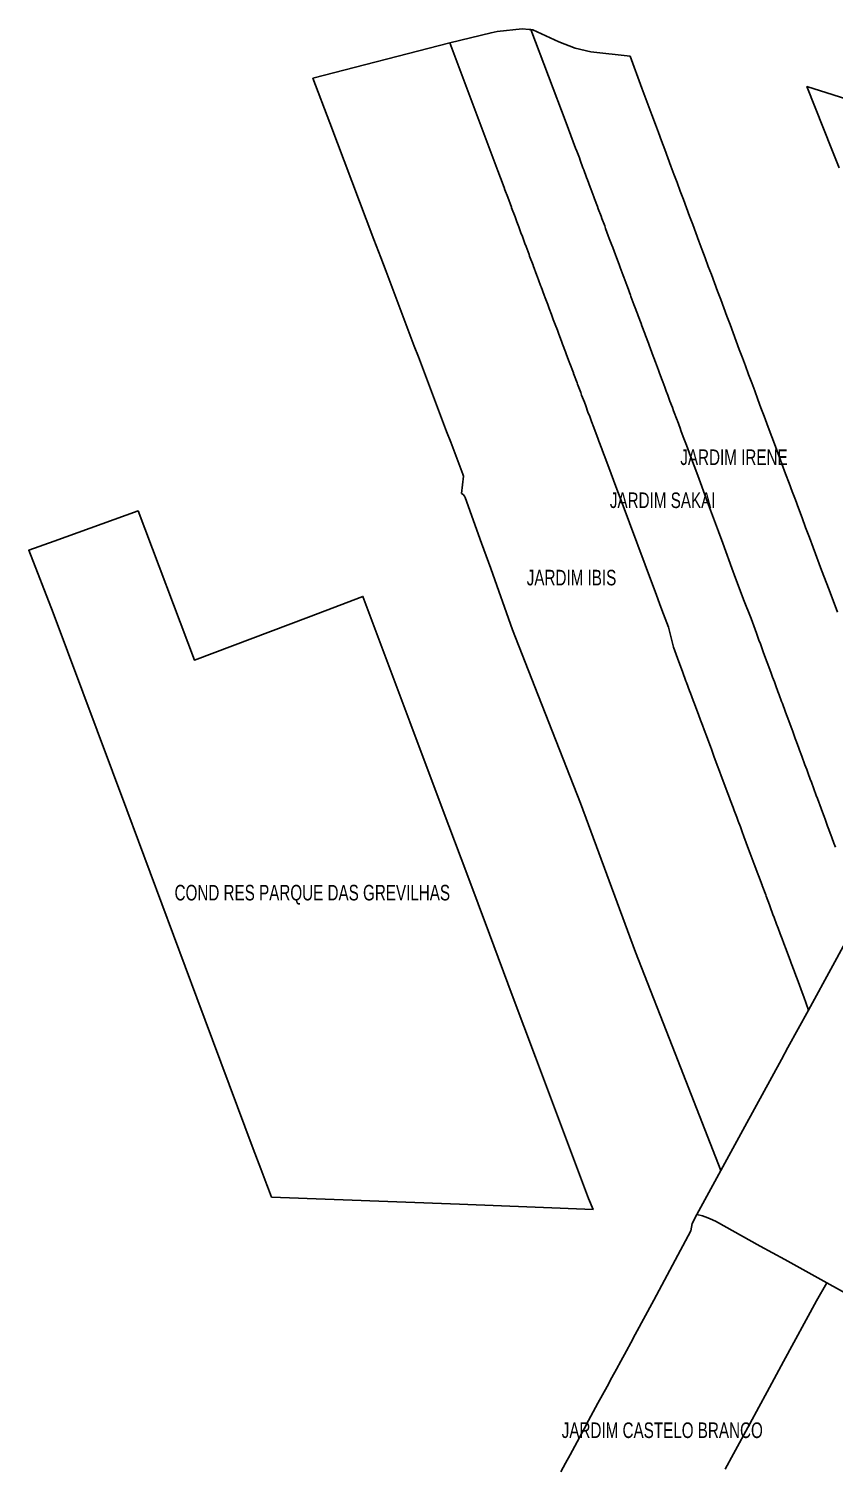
# Model space of a CAD drawing. Header units: millimetres. Extents: x 247112 to 276794, y 7363827 to 7397094.
# Drawn here: x 262385 to 262929, y 7370882 to 7371851 of the extents above; entities that cross this region are included whole.
import ezdxf
from ezdxf.enums import TextEntityAlignment as Align

# ---------------------------------------------------------------- set-up
doc = ezdxf.new("R2010")
doc.units = ezdxf.units.MM
doc.layers.add('BAIRRO', color=3, linetype='Continuous')
doc.styles.add('GEOMAIS', font='', dxfattribs={"width": 0.7, "height": 0.2})
doc.styles.get('GEOMAIS').set_extended_font_data('Arial')

msp = doc.modelspace()

# ---------------------------------------------------------------- linework, layer by layer
at = {"layer": 'BAIRRO'}
for points in [[(262929.51845, 7371298.84103), (262928.51523, 7371301.55799), (262927.09375, 7371305.40768), (262926.43691, 7371307.18655), (262924.66905, 7371311.97432), (262924.25468, 7371313.09653), (262922.24435, 7371318.54097), (262922.07245, 7371319.00651), (262919.89022, 7371324.9165), (262919.81965, 7371325.10762), (262917.39495, 7371331.67426), (262916.59955, 7371333.82837), (262914.97025, 7371338.24091), (262913.30889, 7371342.74025), (262912.54555, 7371344.80756), (262911.12666, 7371348.65023), (262910.12085, 7371351.3742), (262908.90495, 7371354.54583), (262906.75824, 7371360.44044), (262905.26748, 7371364.47775), (262904.57601, 7371366.35043), (262902.84278, 7371371.0444), (262902.39378, 7371372.26041), (262900.41808, 7371377.61104), (262900.21155, 7371378.17039), (262898.02931, 7371384.08037), (262897.99338, 7371384.17769), (262895.84708, 7371389.99036), (262895.56868, 7371390.74434), (262893.66485, 7371395.90034), (262893.14398, 7371397.31098), (262891.48262, 7371401.81032), (262890.71928, 7371403.87763), (262889.30039, 7371407.7203), (262888.29458, 7371410.44428), (262887.11816, 7371413.63029), (262885.86988, 7371417.01092), (262883.44518, 7371423.57757), (262881.02048, 7371430.14422), (262880.53683, 7371431.45404), (262878.59577, 7371436.71087), (262878.11213, 7371438.02068), (262876.17107, 7371443.27751), (262872.53143, 7371453.13449), (262867.37229, 7371466.01906), (262864.43827, 7371473.9967), (262862.02203, 7371480.56647), (262859.6058, 7371487.13623), (262857.53474, 7371492.76746), (262856.34754, 7371495.99546), (262855.46368, 7371498.39869), (262853.39262, 7371504.02991), (262850.47063, 7371511.97484), (262843.20035, 7371531.74278), (262836.56999, 7371549.77078), (262831.68301, 7371562.71855), (262828.90153, 7371570.1798), (262827.62931, 7371573.59251), (262826.78833, 7371575.8484), (262825.22742, 7371580.03549), (262824.63597, 7371581.62204), (262822.78227, 7371586.59454), (262822.60667, 7371587.06558), (262820.22003, 7371593.46768), (262819.43444, 7371595.57501), (262817.78037, 7371600.012), (262816.30251, 7371603.97631), (262815.33828, 7371606.56285), (262814.26267, 7371609.44815), (262812.98358, 7371612.87926), (262812.12275, 7371615.18842), (262810.51659, 7371619.49689), (262809.98283, 7371620.92869), (262808.03838, 7371626.14461), (262805.8204, 7371632.09429), (262805.60035, 7371632.68457), (262803.71686, 7371637.73698), (262803.24337, 7371639.0071), (262801.28873, 7371644.25036), (262800.80192, 7371645.55621), (262798.86804, 7371650.7438), (262798.31099, 7371652.23808), (262796.35694, 7371657.47976), (262795.844, 7371658.8557), (262793.93403, 7371663.97915), (262793.50265, 7371665.1363), (262791.49709, 7371670.51616), (262791.11215, 7371671.54876), (262789.03467, 7371677.12155), (262788.66699, 7371678.10782), (262786.62148, 7371683.59485), (262786.22184, 7371684.66688), (262784.23077, 7371690.00787), (262783.47159, 7371692.04435), (262781.70915, 7371696.77204), (262780.9987, 7371698.6778), (262779.18173, 7371703.55178), (262778.57059, 7371705.19114), (262776.85903, 7371709.78235), (262776.18619, 7371711.58724), (262774.33915, 7371716.54187), (262773.74711, 7371718.12999), (262771.89444, 7371723.09972), (262771.29838, 7371724.69865), (262769.40329, 7371729.78217), (262768.85322, 7371731.25771), (262766.91387, 7371736.45997), (262766.40807, 7371737.81677), (262764.42747, 7371743.12967), (262763.96291, 7371744.37582), (262762.14798, 7371749.24434), (262761.51776, 7371750.93488), (262759.62508, 7371756.01195), (262759.07261, 7371757.49394), (262757.19937, 7371762.51883), (262756.62745, 7371764.05299), (262754.92916, 7371768.60862), (262754.1415, 7371770.72149), (262747.78839, 7371787.76354), (262723.87798, 7371850.63758), (262722.68128, 7371850.76278), (262717.93668, 7371851.25915), (262701.14776, 7371849.41927), (262697.05733, 7371848.52138), (262669.22797, 7371841.82591), (262701.56731, 7371755.36319), (262703.31269, 7371750.69672), (262705.79748, 7371744.05335), (262706.38045, 7371742.49472), (262708.24553, 7371737.50822), (262710.74519, 7371730.8251), (262710.93306, 7371730.3228), (262713.20855, 7371724.23905), (262714.47137, 7371720.86276), (262715.70689, 7371717.55946), (262717.20392, 7371713.55699), (262718.18146, 7371710.94341), (262719.93647, 7371706.25122), (262720.67894, 7371704.26614), (262722.66902, 7371698.94544), (262723.08632, 7371697.82973), (262725.40157, 7371691.63967), (262725.48041, 7371691.42887), (262728.02395, 7371684.62842), (262728.13411, 7371684.33389), (262730.49318, 7371678.02666), (262730.86666, 7371677.02812), (262732.94717, 7371671.46565), (262733.59921, 7371669.72234), (262735.33252, 7371665.08815), (262736.33176, 7371662.41657), (262737.8402, 7371658.38359), (262739.06431, 7371655.1108), (262740.33358, 7371651.71727), (262741.79686, 7371647.80502), (262742.82907, 7371645.04529), (262744.52941, 7371640.49925), (262745.28133, 7371638.48889), (262747.26196, 7371633.19347), (262747.7336, 7371631.93249), (262749.99451, 7371625.8877), (262750.23213, 7371625.2524), (262752.59877, 7371618.9249), (262752.72705, 7371618.58192), (262755.11883, 7371612.18726), (262755.45961, 7371611.27615), (262757.53479, 7371605.72792), (262758.19216, 7371603.97038), (262760.00463, 7371599.12453), (262760.92471, 7371596.6646), (262762.45787, 7371592.56551), (262763.62222, 7371589.45249), (262764.86379, 7371586.13303), (262766.31974, 7371582.24038), (262767.29682, 7371579.62804), (262769.01725, 7371575.02827), (262769.79493, 7371572.94907), (262771.71477, 7371567.81616), (262772.25165, 7371566.38077), (262774.41229, 7371560.60405), (262774.70391, 7371559.82436), (262777.1098, 7371553.39194), (262777.15617, 7371553.26796), (262780.61616, 7371544.01731), (262785.42137, 7371531.17007), (262806.02613, 7371476.08106), (262808.44612, 7371469.61097), (262811.01039, 7371462.75511), (262813.44551, 7371456.24456), (262816.78859, 7371447.30648), (262820.07631, 7371433.83849), (262823.726, 7371424.05572), (262826.17282, 7371417.49716), (262826.22227, 7371417.36461), (262828.61964, 7371410.9386), (262828.91373, 7371410.15031), (262831.06646, 7371404.38004), (262831.60519, 7371402.936), (262833.51328, 7371397.82148), (262834.29665, 7371395.7217), (262835.9601, 7371391.26292), (262836.98811, 7371388.5074), (262838.40692, 7371384.70436), (262839.67957, 7371381.2931), (262840.85374, 7371378.14581), (262842.37103, 7371374.0788), (262843.30056, 7371371.58725), (262845.06249, 7371366.8645), (262845.74738, 7371365.02869), (262847.75395, 7371359.6502), (262848.1942, 7371358.47013), (262850.44541, 7371352.4359), (262850.64102, 7371351.91157), (262853.08784, 7371345.35301), (262853.13687, 7371345.2216), (262855.53466, 7371338.79445), (262855.82833, 7371338.0073), (262857.98148, 7371332.23589), (262858.51979, 7371330.79299), (262860.4283, 7371325.67733), (262861.21124, 7371323.57869), (262862.87512, 7371319.11877), (262863.9027, 7371316.36439), (262865.32194, 7371312.56021), (262866.59416, 7371309.15009), (262867.76876, 7371306.00166), (262869.28563, 7371301.93579), (262870.21558, 7371299.4431), (262871.97708, 7371294.72149), (262872.6624, 7371292.88454), (262874.66854, 7371287.50719), (262875.10922, 7371286.32598), (262877.36, 7371280.29289), (262877.55604, 7371279.76742), (262880.00286, 7371273.20886), (262880.05146, 7371273.07859), (262882.44968, 7371266.6503), (262882.74292, 7371265.86428), (262884.8965, 7371260.09174), (262885.43438, 7371258.64998), (262887.34332, 7371253.53318), (262888.12584, 7371251.43568), (262889.79014, 7371246.97462), (262890.8173, 7371244.22138), (262892.23696, 7371240.41607), (262893.50876, 7371237.00708), (262894.68378, 7371233.85751), (262896.20022, 7371229.79278), (262897.1306, 7371227.29895), (262898.89168, 7371222.57848), (262899.57742, 7371220.74039), (262901.58314, 7371215.36418), (262902.02418, 7371214.18199), (262904.2746, 7371208.14988), (262906.96606, 7371200.93557), (262908.09662, 7371197.90516), (262911.21376, 7371188.84224), (262927.66358, 7371218.97436), (262946.03613, 7371252.62844)], [(262930.86261, 7371457.51496), (262925.30386, 7371472.60397), (262920.09986, 7371485.9049), (262914.39438, 7371501.21305), (262911.92012, 7371507.85165), (262909.36707, 7371514.70164), (262906.97882, 7371521.10947), (262904.56338, 7371527.59024), (262902.45355, 7371533.25104), (262900.34848, 7371538.89907), (262898.25308, 7371544.52116), (262895.84833, 7371550.97326), (262893.36592, 7371557.63371), (262889.01136, 7371569.31726), (262884.16877, 7371582.31021), (262881.36583, 7371589.83068), (262879.25442, 7371595.49572), (262877.16609, 7371601.09883), (262875.03012, 7371606.82977), (262873.0051, 7371612.26304), (262870.86484, 7371618.00548), (262868.74025, 7371623.7059), (262866.71736, 7371629.13342), (262864.58387, 7371634.85772), (262862.54038, 7371640.34054), (262860.44134, 7371645.97239), (262858.33702, 7371651.61841), (262856.23946, 7371657.24629), (262854.16432, 7371662.81401), (262852.05637, 7371668.46976), (262849.97233, 7371674.06137), (262847.87689, 7371679.68357), (262845.78145, 7371685.30577), (262843.69597, 7371690.90123), (262841.57633, 7371696.58837), (262839.38991, 7371702.45467), (262837.39719, 7371707.80124), (262835.25166, 7371713.55784), (262833.14767, 7371719.20297), (262831.08243, 7371724.74415), (262828.9486, 7371730.46934), (262826.84889, 7371736.10297), (262824.76304, 7371741.69945), (262822.64701, 7371747.37688), (262820.49667, 7371753.14639), (262818.48635, 7371758.5402), (262816.4183, 7371764.08891), (262814.32997, 7371769.69202), (262812.16697, 7371775.4955), (262810.07155, 7371781.11763), (262808.04933, 7371786.54337), (262805.60464, 7371793.10261), (262804.2094, 7371796.84614), (262798.87394, 7371811.16145), (262790.86111, 7371832.66033), (262790.86111, 7371832.66033), (262764.40835, 7371835.75402), (262753.70524, 7371838.17737), (262742.80018, 7371842.41822), (262725.23093, 7371850.49604), (262723.87798, 7371850.63758), (262723.87798, 7371850.63758), (262747.78839, 7371787.76354), (262754.1415, 7371770.72149), (262754.92916, 7371768.60862), (262756.62745, 7371764.05299), (262757.19937, 7371762.51883), (262759.07261, 7371757.49394), (262759.62508, 7371756.01195), (262761.51776, 7371750.93488), (262762.14798, 7371749.24434), (262763.96291, 7371744.37582), (262764.42747, 7371743.12967), (262766.40807, 7371737.81677), (262766.91387, 7371736.45997), (262768.85322, 7371731.25771), (262769.40329, 7371729.78217), (262771.29838, 7371724.69865), (262771.89444, 7371723.09972), (262773.74711, 7371718.12999), (262774.33915, 7371716.54187), (262776.18619, 7371711.58724), (262776.85903, 7371709.78235), (262778.57059, 7371705.19114), (262779.18173, 7371703.55178), (262780.9987, 7371698.6778), (262781.70915, 7371696.77204), (262783.47159, 7371692.04435), (262784.23077, 7371690.00787), (262786.22184, 7371684.66688), (262786.62148, 7371683.59485), (262788.66699, 7371678.10782), (262789.03467, 7371677.12155), (262791.11215, 7371671.54876), (262791.49709, 7371670.51616), (262793.50265, 7371665.1363), (262793.93403, 7371663.97915), (262795.844, 7371658.8557), (262796.35694, 7371657.47976), (262798.31099, 7371652.23808), (262798.86804, 7371650.7438), (262800.80192, 7371645.55621), (262801.28873, 7371644.25036), (262803.24337, 7371639.0071), (262803.71686, 7371637.73698), (262805.60035, 7371632.68457), (262805.8204, 7371632.09429), (262808.03838, 7371626.14461), (262809.98283, 7371620.92869), (262810.51659, 7371619.49689), (262812.12275, 7371615.18842), (262812.98358, 7371612.87926), (262814.26267, 7371609.44815), (262815.33828, 7371606.56285), (262816.30251, 7371603.97631), (262817.78037, 7371600.012), (262819.43444, 7371595.57501), (262820.22003, 7371593.46768), (262822.60667, 7371587.06558), (262822.78227, 7371586.59454), (262824.63597, 7371581.62204), (262825.22742, 7371580.03549), (262826.78833, 7371575.8484), (262827.62931, 7371573.59251), (262828.90153, 7371570.1798), (262831.68301, 7371562.71855), (262836.56999, 7371549.77078), (262843.20035, 7371531.74278), (262850.47063, 7371511.97484), (262853.39262, 7371504.02991), (262855.46368, 7371498.39869), (262856.34754, 7371495.99546), (262857.53474, 7371492.76746), (262859.6058, 7371487.13623), (262862.02203, 7371480.56647), (262864.43827, 7371473.9967), (262867.37229, 7371466.01906), (262872.53143, 7371453.13449), (262876.17107, 7371443.27751), (262878.11213, 7371438.02068), (262878.59577, 7371436.71087), (262880.53683, 7371431.45404), (262881.02048, 7371430.14422), (262883.44518, 7371423.57757), (262885.86988, 7371417.01092), (262887.11816, 7371413.63029), (262888.29458, 7371410.44428), (262889.30039, 7371407.7203), (262890.71928, 7371403.87763), (262891.48262, 7371401.81032), (262893.14398, 7371397.31098), (262893.66485, 7371395.90034), (262895.56868, 7371390.74434), (262895.84708, 7371389.99036), (262897.99338, 7371384.17769), (262898.02931, 7371384.08037), (262900.21155, 7371378.17039), (262900.41808, 7371377.61104), (262902.39378, 7371372.26041), (262902.84278, 7371371.0444), (262904.57601, 7371366.35043), (262905.26748, 7371364.47775), (262906.75824, 7371360.44044), (262908.90495, 7371354.54583), (262910.12085, 7371351.3742), (262911.12666, 7371348.65023), (262912.54555, 7371344.80756), (262913.30889, 7371342.74025), (262914.97025, 7371338.24091), (262916.59955, 7371333.82837), (262917.39495, 7371331.67426), (262919.81965, 7371325.10762), (262919.89022, 7371324.9165), (262922.07245, 7371319.00651), (262922.24435, 7371318.54097), (262924.25468, 7371313.09653), (262924.66905, 7371311.97432), (262926.43691, 7371307.18655), (262927.09375, 7371305.40768), (262928.51523, 7371301.55799), (262929.51845, 7371298.84103)], [(262945.75997, 7371801.00229), (262910.21727, 7371812.2263), (262927.17796, 7371769.76536), (262932.11286, 7371757.40258)], [(262946.03613, 7371252.62844), (262927.66358, 7371218.97436), (262911.21376, 7371188.84224), (262897.48514, 7371163.6947), (262893.12552, 7371155.70894), (262868.44505, 7371110.50024), (262836.02191, 7371051.10884), (262839.6818, 7371050.09046), (262843.26515, 7371048.82893), (262845.02307, 7371048.10871), (262848.46151, 7371046.49345), (262878.77314, 7371029.72241), (262895.33552, 7371020.53875), (262923.60547, 7371004.86336), (262942.80542, 7370994.21719)], [(262855.02739, 7370879.22314), (262860.637, 7370889.54696), (262871.62002, 7370909.75988), (262877.74646, 7370921.03486), (262883.33218, 7370931.31583), (262894.48632, 7370951.84254), (262916.657, 7370992.645), (262923.60547, 7371004.86336), (262895.33552, 7371020.53875), (262878.77314, 7371029.72241), (262848.46151, 7371046.49345), (262845.02307, 7371048.10871), (262843.26515, 7371048.82893), (262839.6818, 7371050.09046), (262836.02191, 7371051.10884), (262836.02191, 7371051.10884), (262832.70257, 7371045.02861), (262831.98002, 7371039.90778), (262819.50194, 7371016.70969), (262806.85999, 7370993.20697), (262794.35388, 7370969.95677), (262791.39558, 7370964.50807), (262788.43729, 7370959.05937), (262784.66518, 7370952.11177), (262781.70689, 7370946.66307), (262778.65512, 7370941.04222), (262775.39208, 7370935.03222), (262772.29064, 7370929.31987), (262769.1892, 7370923.60753), (262762.89089, 7370912.00707), (262759.78945, 7370906.29472), (262756.68801, 7370900.58237), (262750.34104, 7370888.89228), (262747.20384, 7370883.11407), (262744.10965, 7370877.41508)]]:
    msp.add_lwpolyline(points, dxfattribs=at)
for points in [[(262677.96815, 7371550.64725), (262675.23905, 7371557.84738), (262672.50994, 7371565.04752), (262669.78083, 7371572.24766), (262667.05173, 7371579.4478), (262664.32262, 7371586.64793), (262661.59352, 7371593.84807), (262658.86441, 7371601.04821), (262656.1353, 7371608.24835), (262653.4062, 7371615.44848), (262650.67709, 7371622.64862), (262647.94799, 7371629.84876), (262645.21888, 7371637.0489), (262642.48977, 7371644.24903), (262639.76067, 7371651.44917), (262637.03156, 7371658.64931), (262634.30245, 7371665.84945), (262631.57335, 7371673.04958), (262628.84424, 7371680.24972), (262626.11514, 7371687.44986), (262622.56036, 7371696.82835), (262617.95443, 7371708.98006), (262588.09423, 7371787.75952), (262576.70736, 7371817.80125), (262669.22797, 7371841.82591), (262701.56731, 7371755.36319), (262703.31269, 7371750.69672), (262705.79748, 7371744.05335), (262706.38045, 7371742.49472), (262708.24553, 7371737.50822), (262710.74519, 7371730.8251), (262710.93306, 7371730.3228), (262713.20855, 7371724.23905), (262714.47137, 7371720.86276), (262715.70689, 7371717.55946), (262717.20392, 7371713.55699), (262718.18146, 7371710.94341), (262719.93647, 7371706.25122), (262720.67894, 7371704.26614), (262722.66902, 7371698.94544), (262723.08632, 7371697.82973), (262725.40157, 7371691.63967), (262725.48041, 7371691.42887), (262728.02395, 7371684.62842), (262728.13411, 7371684.33389), (262730.49318, 7371678.02666), (262730.86666, 7371677.02812), (262732.94717, 7371671.46565), (262733.59921, 7371669.72234), (262735.33252, 7371665.08815), (262736.33176, 7371662.41657), (262737.8402, 7371658.38359), (262739.06431, 7371655.1108), (262740.33358, 7371651.71727), (262741.79686, 7371647.80502), (262742.82907, 7371645.04529), (262744.52941, 7371640.49925), (262745.28133, 7371638.48889), (262747.26196, 7371633.19347), (262747.7336, 7371631.93249), (262749.99451, 7371625.8877), (262750.23213, 7371625.2524), (262752.59877, 7371618.9249), (262752.72705, 7371618.58192), (262755.11883, 7371612.18726), (262755.45961, 7371611.27615), (262757.53479, 7371605.72792), (262758.19216, 7371603.97038), (262760.00463, 7371599.12453), (262760.92471, 7371596.6646), (262762.45787, 7371592.56551), (262763.62222, 7371589.45249), (262764.86379, 7371586.13303), (262766.31974, 7371582.24038), (262767.29682, 7371579.62804), (262769.01725, 7371575.02827), (262769.79493, 7371572.94907), (262771.71477, 7371567.81616), (262772.25165, 7371566.38077), (262774.41229, 7371560.60405), (262774.70391, 7371559.82436), (262777.1098, 7371553.39194), (262777.15617, 7371553.26796), (262780.61616, 7371544.01731), (262785.42137, 7371531.17007), (262806.02613, 7371476.08106), (262808.44612, 7371469.61097), (262811.01039, 7371462.75511), (262813.44551, 7371456.24456), (262816.78859, 7371447.30648), (262820.07631, 7371433.83849), (262823.726, 7371424.05572), (262826.17282, 7371417.49716), (262826.22227, 7371417.36461), (262828.61964, 7371410.9386), (262828.91373, 7371410.15031), (262831.06646, 7371404.38004), (262831.60519, 7371402.936), (262833.51328, 7371397.82148), (262834.29665, 7371395.7217), (262835.9601, 7371391.26292), (262836.98811, 7371388.5074), (262838.40692, 7371384.70436), (262839.67957, 7371381.2931), (262840.85374, 7371378.14581), (262842.37103, 7371374.0788), (262843.30056, 7371371.58725), (262845.06249, 7371366.8645), (262845.74738, 7371365.02869), (262847.75395, 7371359.6502), (262848.1942, 7371358.47013), (262850.44541, 7371352.4359), (262850.64102, 7371351.91157), (262853.08784, 7371345.35301), (262853.13362, 7371345.2303), (262855.53466, 7371338.79445), (262855.82833, 7371338.0073), (262857.98148, 7371332.23589), (262858.51979, 7371330.79299), (262860.4283, 7371325.67733), (262861.21124, 7371323.57869), (262862.87512, 7371319.11877), (262863.9027, 7371316.36439), (262865.32194, 7371312.56021), (262866.59416, 7371309.15009), (262867.76876, 7371306.00166), (262869.28563, 7371301.93579), (262870.21558, 7371299.4431), (262871.97708, 7371294.72149), (262872.6624, 7371292.88454), (262874.66854, 7371287.50719), (262875.10922, 7371286.32598), (262877.36, 7371280.29289), (262877.55604, 7371279.76742), (262880.00286, 7371273.20886), (262880.05146, 7371273.07859), (262882.44968, 7371266.6503), (262882.74292, 7371265.86428), (262884.8965, 7371260.09174), (262885.43438, 7371258.64998), (262887.34332, 7371253.53318), (262888.12584, 7371251.43568), (262889.79014, 7371246.97462), (262890.8173, 7371244.22138), (262892.23696, 7371240.41607), (262893.50876, 7371237.00708), (262894.68378, 7371233.85751), (262896.20022, 7371229.79278), (262897.1306, 7371227.29895), (262898.89168, 7371222.57848), (262899.57742, 7371220.74039), (262901.58314, 7371215.36418), (262902.02418, 7371214.18199), (262904.2746, 7371208.14988), (262906.96606, 7371200.93557), (262908.09662, 7371197.90516), (262911.21376, 7371188.84224), (262897.48514, 7371163.6947), (262893.12552, 7371155.70894), (262868.44505, 7371110.50024), (262852.20212, 7371080.74711), (262821.29891, 7371159.56329), (262794.44904, 7371228.04173), (262757.49238, 7371328.55577), (262726.51496, 7371407.21353), (262711.43158, 7371445.51321), (262696.78157, 7371487.05444), (262690.66312, 7371504.06547), (262679.58836, 7371534.85642), (262679.13966, 7371535.79696), (262678.24951, 7371536.87036), (262677.00435, 7371537.69206), (262678.44841, 7371549.38019), (262677.96815, 7371550.64725)], [(262548.76534, 7371062.76317), (262675.67432, 7371057.92067), (262726.83391, 7371055.96856), (262765.84838, 7371054.47987), (262762.86751, 7371061.7207), (262762.05128, 7371063.57796), (262727.08392, 7371157.1592), (262711.37489, 7371199.05679), (262695.95221, 7371240.19066), (262680.55968, 7371281.24412), (262664.71535, 7371323.50256), (262642.21157, 7371383.52247), (262621.96506, 7371437.52196), (262610.49435, 7371468.11553), (262584.95709, 7371458.40079), (262573.75951, 7371454.14107), (262496.71356, 7371425.19735), (262458.7346, 7371525.87675), (262402.12792, 7371505.51541), (262384.90561, 7371499.32057), (262401.40952, 7371457.07142), (262451.10357, 7371324.07922), (262498.47886, 7371197.29253), (262536.46577, 7371095.32318), (262541.53995, 7371081.91139), (262545.65885, 7371071.02849), (262546.08724, 7371069.93472), (262548.76534, 7371062.76317)]]:
    msp.add_lwpolyline(points, close=True, dxfattribs=at)

# ---------------------------------------------------------------- texts
at = {"layer": 'BAIRRO', "style": 'GEOMAIS', "width": 0.7}
for s, p in [('JARDIM IRENE', (262861.00713, 7371561.99982)), ('JARDIM SAKAI', (262812.8773, 7371533.04161)), ('JARDIM IBIS', (262751.34555, 7371480.8433)), ('COND RES PARQUE DAS GREVILHAS', (262576.35285, 7371266.84999)), ('JARDIM CASTELO BRANCO', (262812.61572, 7370905.42204))]:
    msp.add_text(s, height=10.5, dxfattribs=at).set_placement(p, align=Align.MIDDLE)

doc.saveas('drawing.dxf')
